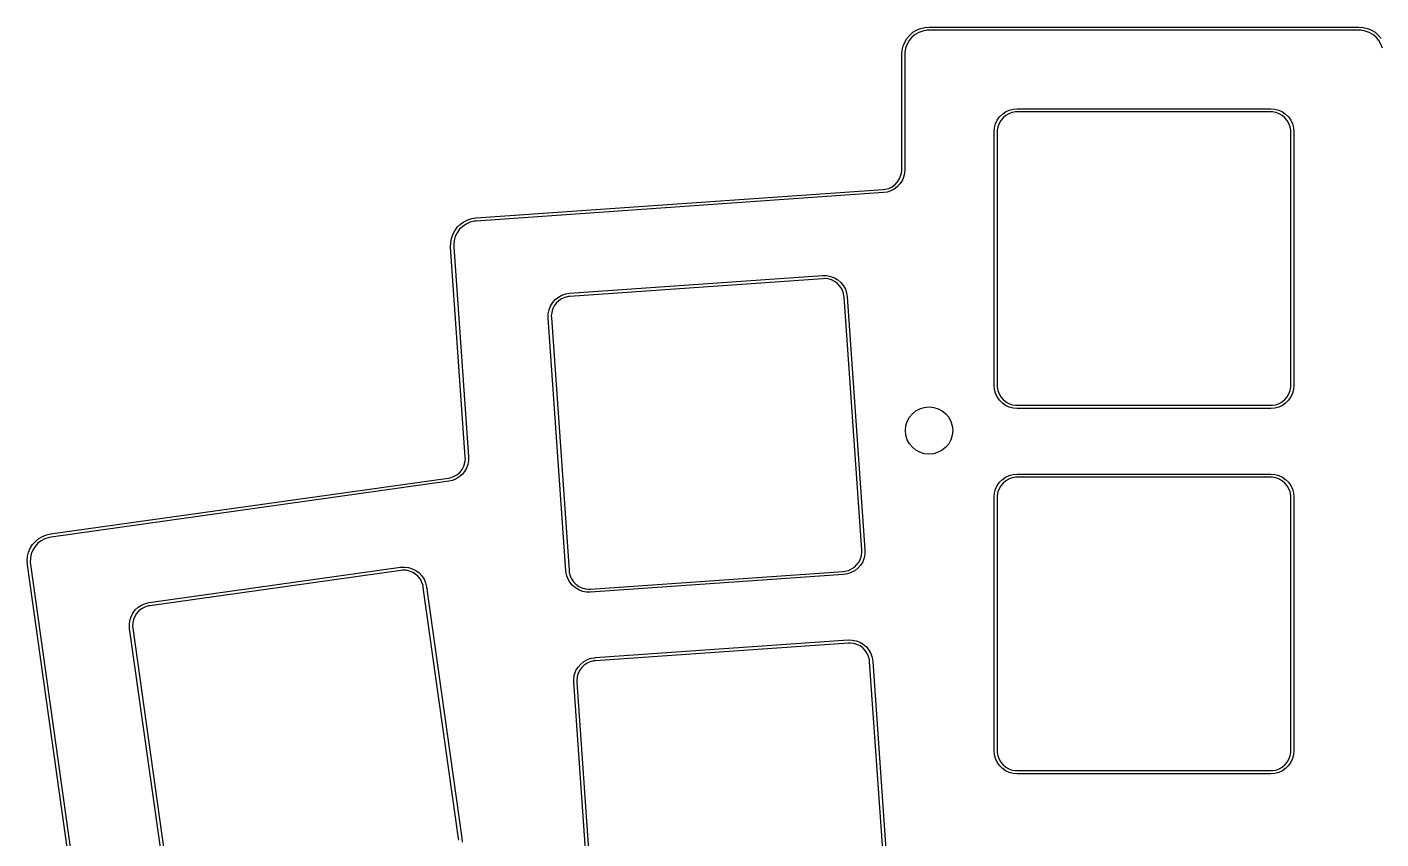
# Model space of a CAD drawing. Extents: x 33 to 165, y -128 to -28.
# Drawn here: x 32.8 to 95.8, y -65.6 to -27.9 of the extents above; entities that cross this region are included whole.
import ezdxf

# ---------------------------------------------------------------- set-up
doc = ezdxf.new("R2010")
doc.units = 0
doc.layers.add('BLACK', color=7, linetype='CONTINUOUS')

msp = doc.modelspace()

# ---------------------------------------------------------------- linework, layer by layer
at = {"layer": 'BLACK', "linetype": 'CONTINUOUS'}
for p, q in [((73.707542, -28.381136), (73.837476, -28.229)), ((73.940504, -28.332025), (73.813972, -28.482823)), ((73.837476, -28.229), (73.989608, -28.099062)), ((74.091298, -28.20549), (73.940504, -28.332025)), ((73.989608, -28.099062), (74.160193, -27.994521)), ((74.261773, -28.107059), (74.091298, -28.20549)), ((74.160193, -27.994521), (74.345031, -27.917951)), ((74.446749, -28.039725), (74.261773, -28.107059)), ((74.345031, -27.917951), (74.539571, -27.871236)), ((74.640607, -28.005533), (74.446749, -28.039725)), ((74.539571, -27.871236), (74.739023, -27.855528)), ((74.738703, -28.005528), (74.640607, -28.005533)), ((74.739028, -28.00556), (74.738703, -28.005528)), ((74.739023, -27.855528), (74.739024, -27.85556)), ((74.739024, -27.85556), (74.739028, -27.85556)), ((74.739028, -27.85556), (94.739028, -27.85556)), ((74.739032, -28.00556), (74.739028, -28.00556)), ((94.739026, -28.00556), (74.739032, -28.00556)), ((94.837451, -28.005562), (94.739026, -28.00556)), ((94.739028, -27.85556), (94.739029, -27.85556)), ((94.739029, -27.85556), (94.73903, -27.85556)), ((94.73903, -27.85556), (94.938482, -27.871261)), ((95.031309, -28.039748), (94.837451, -28.005562)), ((94.938482, -27.871261), (95.133024, -27.91797)), ((95.216286, -28.107077), (95.031309, -28.039748)), ((95.133024, -27.91797), (95.317863, -27.994535)), ((95.386762, -28.205502), (95.216286, -28.107077)), ((95.317863, -27.994535), (95.48845, -28.099071)), ((95.537558, -28.332034), (95.386762, -28.205502)), ((95.48845, -28.099071), (95.640585, -28.229006)), ((95.664091, -28.482828), (95.537558, -28.332034)), ((95.640585, -28.229006), (95.770521, -28.381139)), ((73.464028, -29.130557), (73.479731, -28.931105)), ((73.479731, -28.931105), (73.52644, -28.736563)), ((73.52644, -28.736563), (73.603006, -28.551723)), ((73.603006, -28.551723), (73.707542, -28.381136)), ((73.648218, -28.838278), (73.61403, -29.032137)), ((73.715547, -28.6533), (73.648218, -28.838278)), ((73.813972, -28.482823), (73.715547, -28.6533)), ((95.762519, -28.653304), (95.664091, -28.482828)), ((95.829849, -28.83828), (95.762519, -28.653304)), ((73.464028, -29.13056), (73.464028, -29.130557)), ((73.464028, -34.488677), (73.464028, -29.13056)), ((73.61403, -29.032137), (73.614028, -29.130557)), ((73.614028, -29.130557), (73.614028, -29.13056)), ((73.614028, -29.13056), (73.614028, -34.488675)), ((77.908062, -32.193062), (78.01554, -32.039565)), ((78.01554, -32.039565), (78.148039, -31.907062)), ((78.182466, -32.073987), (78.078429, -32.197976)), ((78.148039, -31.907062), (78.301532, -31.799579)), ((78.306452, -31.969946), (78.182466, -32.073987)), ((78.301532, -31.799579), (78.471356, -31.72038)), ((78.44662, -31.889013), (78.306452, -31.969946)), ((78.598711, -31.833648), (78.44662, -31.889013)), ((78.471356, -31.72038), (78.652353, -31.671872)), ((78.758106, -31.805533), (78.598711, -31.833648)), ((78.652353, -31.671872), (78.839023, -31.655528)), ((78.838703, -31.805528), (78.758106, -31.805533)), ((78.839028, -31.80556), (78.838703, -31.805528)), ((78.839023, -31.655528), (78.839023, -31.65556)), ((78.839023, -31.65556), (78.839024, -31.65556)), ((78.839024, -31.65556), (78.839028, -31.65556)), ((78.839028, -31.65556), (90.639028, -31.65556)), ((78.839033, -31.80556), (78.839028, -31.80556)), ((90.639026, -31.80556), (78.839033, -31.80556)), ((90.719953, -31.805561), (90.639026, -31.80556)), ((90.639028, -31.65556), (90.639029, -31.65556)), ((90.639029, -31.65556), (90.63903, -31.65556)), ((90.63903, -31.65556), (90.8257, -31.671896)), ((90.879348, -31.83367), (90.719953, -31.805561)), ((90.8257, -31.671896), (91.006698, -31.720398)), ((91.03144, -31.88903), (90.879348, -31.83367)), ((91.006698, -31.720398), (91.176525, -31.799591)), ((91.171609, -31.969958), (91.03144, -31.88903)), ((91.295597, -32.073995), (91.171609, -31.969958)), ((91.176525, -31.799591), (91.330021, -31.90707)), ((91.399636, -32.197982), (91.295597, -32.073995)), ((91.330021, -31.90707), (91.462522, -32.03957)), ((91.462522, -32.03957), (91.570003, -32.193064)), ((77.764028, -32.730557), (77.780366, -32.543887)), ((77.764028, -32.73056), (77.764028, -32.730557)), ((77.764028, -44.53056), (77.764028, -32.73056)), ((77.780366, -32.543887), (77.828868, -32.362888)), ((77.828868, -32.362888), (77.908062, -32.193062)), ((77.91403, -32.649635), (77.914028, -32.730557)), ((77.914028, -32.730557), (77.914028, -32.73056)), ((77.914028, -32.73056), (77.914028, -44.53056)), ((77.942141, -32.49024), (77.91403, -32.649635)), ((77.997501, -32.338147), (77.942141, -32.49024)), ((78.078429, -32.197976), (77.997501, -32.338147)), ((91.480566, -32.33815), (91.399636, -32.197982)), ((91.535927, -32.490242), (91.480566, -32.33815)), ((91.564038, -32.649636), (91.535927, -32.490242)), ((91.564028, -32.73056), (91.564039, -32.730438)), ((91.564028, -44.53056), (91.564028, -32.73056)), ((91.564039, -32.730438), (91.564038, -32.649636)), ((91.570003, -32.193064), (91.649198, -32.36289)), ((91.649198, -32.36289), (91.697702, -32.543887)), ((91.697702, -32.543887), (91.71404, -32.730557)), ((91.71404, -32.730557), (91.714028, -32.730557)), ((91.714028, -32.730557), (91.714028, -32.73056)), ((91.714028, -32.73056), (91.714028, -44.53056)), ((73.431682, -34.746747), (73.464151, -34.57572)), ((73.464028, -34.488678), (73.464028, -34.488677)), ((73.464028, -34.488679), (73.464028, -34.488678)), ((73.464151, -34.57572), (73.464028, -34.488679)), ((73.614028, -34.488675), (73.599116, -34.667129)), ((73.015868, -35.286186), (73.15626, -35.183254)), ((73.15626, -35.183254), (73.274986, -35.055942)), ((73.383569, -35.153788), (73.261437, -35.284752)), ((73.274986, -35.055942), (73.367881, -34.908717)), ((73.367881, -34.908717), (73.431682, -34.746747)), ((73.482265, -35.004365), (73.383569, -35.153788)), ((73.554785, -34.84063), (73.482265, -35.004365)), ((73.599116, -34.667129), (73.554785, -34.84063)), ((53.659457, -36.736124), (72.603553, -35.411424)), ((72.614008, -35.561058), (53.669914, -36.885759)), ((72.603553, -35.411424), (72.603555, -35.411424)), ((72.603554, -35.411379), (72.690392, -35.405435)), ((72.603558, -35.411423), (72.603554, -35.411379)), ((72.603555, -35.411424), (72.603558, -35.411423)), ((72.61401, -35.561059), (72.614008, -35.561058)), ((72.614016, -35.561058), (72.614009, -35.561058)), ((72.614009, -35.561058), (72.61401, -35.561059)), ((72.616932, -35.560563), (72.614016, -35.561058)), ((72.790987, -35.533699), (72.616932, -35.560563)), ((72.690392, -35.405435), (72.858741, -35.361123)), ((72.960977, -35.477381), (72.790987, -35.533699)), ((72.858741, -35.361123), (73.015868, -35.286186)), ((73.119257, -35.393624), (72.960977, -35.477381)), ((73.261437, -35.284752), (73.119257, -35.393624)), ((52.786135, -37.171558), (52.928838, -37.031332)), ((53.037699, -37.130414), (52.896096, -37.26715)), ((52.928838, -37.031332), (53.091722, -36.915158)), ((53.200896, -37.020346), (53.037699, -37.130414)), ((53.091722, -36.915158), (53.270775, -36.825897)), ((53.380728, -36.940292), (53.200896, -37.020346)), ((53.270775, -36.825897), (53.461587, -36.765746)), ((53.571729, -36.892682), (53.380728, -36.940292)), ((53.461587, -36.765746), (53.656254, -36.736666)), ((53.669913, -36.885823), (53.571729, -36.892682)), ((53.656254, -36.736666), (53.65945, -36.736125)), ((53.65945, -36.736125), (53.659456, -36.736124)), ((53.659456, -36.736124), (53.659457, -36.736124)), ((53.66991, -36.885758), (53.669908, -36.88576)), ((53.669908, -36.88576), (53.669913, -36.885823)), ((53.669914, -36.885759), (53.66991, -36.885758)), ((52.478239, -37.896898), (52.511259, -37.699573)), ((52.511259, -37.699573), (52.574742, -37.509843)), ((52.574742, -37.509843), (52.667126, -37.332382)), ((52.639838, -37.792542), (52.619264, -37.98831)), ((52.694096, -37.603322), (52.639838, -37.792542)), ((52.667126, -37.332382), (52.786135, -37.171558)), ((52.780389, -37.426399), (52.694096, -37.603322)), ((52.896096, -37.26715), (52.780389, -37.426399)), ((52.476496, -38.096957), (52.478239, -37.896898)), ((52.476496, -38.096958), (52.476496, -38.096957)), ((53.159335, -47.862016), (52.476496, -38.096958)), ((52.619264, -37.98831), (52.626131, -38.086493)), ((52.626131, -38.086493), (52.62613, -38.086493)), ((52.62613, -38.086493), (52.62613, -38.086494)), ((52.62613, -38.086494), (53.30897, -47.851559)), ((58.014538, -40.240865), (69.785791, -39.41774)), ((69.796257, -39.567374), (58.025001, -40.3905)), ((69.785791, -39.41774), (69.785792, -39.41774)), ((69.785792, -39.41774), (69.785793, -39.41774)), ((69.785793, -39.41774), (69.785794, -39.41774)), ((69.785794, -39.41774), (69.973149, -39.421007)), ((69.796258, -39.567374), (69.796257, -39.567373)), ((69.796257, -39.567373), (69.796257, -39.567374)), ((69.876988, -39.561728), (69.796258, -39.567374)), ((70.037957, -39.578644), (69.876988, -39.561728)), ((69.973149, -39.421007), (70.157093, -39.45676)), ((70.193542, -39.623256), (70.037957, -39.578644)), ((70.157093, -39.45676), (70.332034, -39.523911)), ((70.339016, -39.694207), (70.193542, -39.623256)), ((70.332034, -39.523911), (70.492656, -39.620422)), ((70.492656, -39.620422), (70.634078, -39.743358)), ((57.652274, -40.331157), (57.829454, -40.270151)), ((57.829454, -40.270151), (58.014537, -40.24084)), ((58.014537, -40.24084), (58.014538, -40.240865)), ((70.469959, -39.789342), (70.339016, -39.694207)), ((70.582393, -39.905771), (70.469959, -39.789342)), ((70.6729, -40.039955), (70.582393, -39.905771)), ((70.634078, -39.743358), (70.752003, -39.888985)), ((70.73873, -40.187818), (70.6729, -40.039955)), ((70.777884, -40.344865), (70.73873, -40.187818)), ((70.752003, -39.888985), (70.842848, -40.052877)), ((70.842848, -40.052877), (70.903853, -40.230055)), ((70.903853, -40.230055), (70.933158, -40.415104)), ((57.056156, -41.016931), (57.123305, -40.841986)), ((57.123305, -40.841986), (57.219814, -40.68136)), ((57.219814, -40.68136), (57.342751, -40.539933)), ((57.293601, -40.834999), (57.222651, -40.980477)), ((57.388736, -40.704052), (57.293601, -40.834999)), ((57.342751, -40.539933), (57.488379, -40.422005)), ((57.505166, -40.591615), (57.388736, -40.704052)), ((57.488379, -40.422005), (57.652274, -40.331157)), ((57.639351, -40.501106), (57.505166, -40.591615)), ((57.787216, -40.435273), (57.639351, -40.501106)), ((57.944266, -40.396119), (57.787216, -40.435273)), ((58.024743, -40.390492), (57.944266, -40.396119)), ((58.024998, -40.390499), (58.024743, -40.390492)), ((58.024999, -40.3905), (58.024998, -40.390499)), ((58.025001, -40.3905), (58.024999, -40.390499)), ((58.024999, -40.390499), (58.024999, -40.3905)), ((70.783528, -40.425595), (70.777884, -40.344865)), ((70.783529, -40.425595), (70.783528, -40.425595)), ((70.783529, -40.425597), (70.783529, -40.425595)), ((71.606655, -52.196852), (70.783529, -40.425597)), ((70.933158, -40.415104), (70.933163, -40.415133)), ((70.933163, -40.415133), (71.756289, -52.186388)), ((57.017145, -41.388231), (57.020407, -41.200878)), ((57.017145, -41.388236), (57.017145, -41.388231)), ((57.840271, -53.159492), (57.017145, -41.388236)), ((57.020407, -41.200878), (57.056156, -41.016931)), ((57.178043, -41.136066), (57.161131, -41.297037)), ((57.161131, -41.297037), (57.166779, -41.377769)), ((57.166779, -41.377769), (57.166778, -41.37777)), ((57.166778, -41.37777), (57.166779, -41.377772)), ((57.166779, -41.377772), (57.989905, -53.149028)), ((57.222651, -40.980477), (57.178043, -41.136066)), ((77.764137, -44.531671), (77.764028, -44.53056)), ((77.780365, -44.71723), (77.764137, -44.531671)), ((77.828859, -44.898233), (77.780365, -44.71723)), ((77.914028, -44.53056), (77.914028, -44.530563)), ((77.914028, -44.530563), (77.91404, -44.530563)), ((77.91404, -44.530563), (77.914037, -44.61149)), ((77.914037, -44.61149), (77.942138, -44.770886)), ((91.53593, -44.770884), (91.564031, -44.611489)), ((91.564028, -44.530562), (91.564028, -44.53056)), ((91.564028, -44.530563), (91.564028, -44.530562)), ((91.564031, -44.611489), (91.564028, -44.530563)), ((91.697703, -44.71723), (91.649207, -44.898232)), ((91.714025, -44.530583), (91.697703, -44.71723)), ((91.714028, -44.53056), (91.714025, -44.530583)), ((77.908048, -45.068064), (77.828859, -44.898233)), ((78.015526, -45.221563), (77.908048, -45.068064)), ((77.942138, -44.770886), (77.997491, -44.92298)), ((77.997491, -44.92298), (78.078416, -45.063151)), ((78.148027, -45.354066), (78.015526, -45.221563)), ((78.078416, -45.063151), (78.182452, -45.18714)), ((78.301525, -45.461546), (78.148027, -45.354066)), ((78.182452, -45.18714), (78.306439, -45.291178)), ((78.306439, -45.291178), (78.44661, -45.372104)), ((91.03145, -45.372087), (91.171622, -45.291166)), ((91.171622, -45.291166), (91.295611, -45.187132)), ((91.330032, -45.354058), (91.176532, -45.461534)), ((91.295611, -45.187132), (91.399649, -45.063146)), ((91.462536, -45.221558), (91.330032, -45.354058)), ((91.399649, -45.063146), (91.480575, -44.922977)), ((91.570016, -45.068062), (91.462536, -45.221558)), ((91.480575, -44.922977), (91.53593, -44.770884)), ((91.649207, -44.898232), (91.570016, -45.068062)), ((78.471355, -45.540737), (78.301525, -45.461546)), ((78.44661, -45.372104), (78.598703, -45.427459)), ((78.652357, -45.589233), (78.471355, -45.540737)), ((78.598703, -45.427459), (78.758099, -45.455562)), ((78.839012, -45.605558), (78.652357, -45.589233)), ((78.758099, -45.455562), (78.839026, -45.45556)), ((78.839028, -45.60556), (78.839012, -45.605558)), ((78.839026, -45.45556), (78.839028, -45.45556)), ((78.839028, -45.45556), (90.639028, -45.45556)), ((78.83903, -45.60556), (78.839028, -45.60556)), ((90.639023, -45.60556), (78.83903, -45.60556)), ((90.639028, -45.60556), (90.639023, -45.60556)), ((90.639028, -45.45556), (90.639031, -45.45556)), ((90.64196, -45.605271), (90.639028, -45.60556)), ((90.639031, -45.45556), (90.639033, -45.45556)), ((90.639033, -45.45556), (90.639033, -45.455528)), ((90.639033, -45.455528), (90.71996, -45.455533)), ((90.825696, -45.589209), (90.64196, -45.605271)), ((90.71996, -45.455533), (90.879356, -45.427437)), ((91.006699, -45.540719), (90.825696, -45.589209)), ((90.879356, -45.427437), (91.03145, -45.372087)), ((91.176532, -45.461534), (91.006699, -45.540719)), ((53.159335, -47.862019), (53.159335, -47.862016)), ((53.165524, -47.948841), (53.159335, -47.862019)), ((53.30897, -47.851563), (53.306531, -48.030621)), ((53.30897, -47.851559), (53.308969, -47.85156)), ((53.308969, -47.85156), (53.308971, -47.851563)), ((53.308971, -47.851563), (53.30897, -47.851563)), ((52.900753, -48.576388), (53.010306, -48.441096)), ((53.010306, -48.441096), (53.092705, -48.287746)), ((53.092705, -48.287746), (53.145057, -48.121719)), ((53.213481, -48.375183), (53.125451, -48.531127)), ((53.145057, -48.121719), (53.165524, -47.948841)), ((53.274404, -48.20679), (53.213481, -48.375183)), ((53.306531, -48.030621), (53.274404, -48.20679)), ((33.865844, -51.442478), (52.365324, -48.842546)), ((52.3862, -48.991086), (33.88672, -51.591018)), ((52.365324, -48.842546), (52.365585, -48.842535)), ((52.365585, -48.842535), (52.451533, -48.830572)), ((52.386204, -48.991084), (52.3862, -48.991086)), ((52.386206, -48.991085), (52.386204, -48.991084)), ((52.38621, -48.99111), (52.386206, -48.991085)), ((52.560846, -48.951491), (52.38621, -48.99111)), ((52.451533, -48.830572), (52.616376, -48.774603)), ((52.726484, -48.883434), (52.560846, -48.951491)), ((52.616376, -48.774603), (52.767888, -48.688872)), ((52.878528, -48.788827), (52.726484, -48.883434)), ((52.767888, -48.688872), (52.900753, -48.576388)), ((53.012758, -48.670295), (52.878528, -48.788827)), ((53.125451, -48.531127), (53.012758, -48.670295)), ((77.908062, -49.193062), (78.01554, -49.039565)), ((78.01554, -49.039565), (78.148039, -48.907062)), ((78.182466, -49.073987), (78.078429, -49.197976)), ((78.148039, -48.907062), (78.301532, -48.799579)), ((78.306452, -48.969946), (78.182466, -49.073987)), ((78.301532, -48.799579), (78.471356, -48.72038)), ((78.44662, -48.889013), (78.306452, -48.969946)), ((78.598711, -48.833648), (78.44662, -48.889013)), ((78.471356, -48.72038), (78.652353, -48.671872)), ((78.758106, -48.805533), (78.598711, -48.833648)), ((78.652353, -48.671872), (78.839023, -48.655528)), ((78.838703, -48.805528), (78.758106, -48.805533)), ((78.839028, -48.80556), (78.838703, -48.805528)), ((78.839023, -48.655528), (78.839023, -48.65556)), ((78.839023, -48.65556), (78.839024, -48.65556)), ((78.839024, -48.65556), (78.839028, -48.65556)), ((78.839028, -48.65556), (90.639028, -48.65556)), ((78.839033, -48.80556), (78.839028, -48.80556)), ((90.639026, -48.80556), (78.839033, -48.80556)), ((90.719953, -48.805561), (90.639026, -48.80556)), ((90.639028, -48.65556), (90.639029, -48.65556)), ((90.639029, -48.65556), (90.63903, -48.65556)), ((90.63903, -48.65556), (90.8257, -48.671896)), ((90.879348, -48.83367), (90.719953, -48.805561)), ((90.8257, -48.671896), (91.006698, -48.720398)), ((91.03144, -48.88903), (90.879348, -48.83367)), ((91.006698, -48.720398), (91.176525, -48.799591)), ((91.171609, -48.969958), (91.03144, -48.88903)), ((91.295597, -49.073995), (91.171609, -48.969958)), ((91.176525, -48.799591), (91.330021, -48.90707)), ((91.399636, -49.197982), (91.295597, -49.073995)), ((91.330021, -48.90707), (91.462522, -49.03957)), ((91.462522, -49.03957), (91.570003, -49.193064)), ((77.764028, -49.730557), (77.780366, -49.543887)), ((77.764028, -49.73056), (77.764028, -49.730557)), ((77.764028, -61.53056), (77.764028, -49.73056)), ((77.780366, -49.543887), (77.828868, -49.362888)), ((77.828868, -49.362888), (77.908062, -49.193062)), ((77.91403, -49.649635), (77.914028, -49.730557)), ((77.914028, -49.730557), (77.914028, -49.73056)), ((77.914028, -49.73056), (77.914028, -61.53056)), ((77.942141, -49.49024), (77.91403, -49.649635)), ((77.997501, -49.338147), (77.942141, -49.49024)), ((78.078429, -49.197976), (77.997501, -49.338147)), ((91.480566, -49.33815), (91.399636, -49.197982)), ((91.535927, -49.490242), (91.480566, -49.33815)), ((91.564038, -49.649636), (91.535927, -49.490242)), ((91.564028, -49.73056), (91.564039, -49.730438)), ((91.564028, -61.53056), (91.564028, -49.73056)), ((91.564039, -49.730438), (91.564038, -49.649636)), ((91.570003, -49.193064), (91.649198, -49.36289)), ((91.649198, -49.36289), (91.697702, -49.543887)), ((91.697702, -49.543887), (91.71404, -49.730557)), ((91.71404, -49.730557), (91.714028, -49.730557)), ((91.714028, -49.730557), (91.714028, -49.73056)), ((91.714028, -49.73056), (91.714028, -61.53056)), ((33.311991, -51.660673), (33.484376, -51.559132)), ((33.484376, -51.559132), (33.670522, -51.485806)), ((33.789259, -51.604742), (33.602046, -51.665571)), ((33.670522, -51.485806), (33.86038, -51.443714)), ((33.886724, -51.591043), (33.789259, -51.604742)), ((33.86038, -51.443714), (33.86165, -51.443189)), ((33.86165, -51.443189), (33.863634, -51.442993)), ((33.863634, -51.442993), (33.864601, -51.442779)), ((33.864601, -51.442779), (33.865844, -51.442478)), ((33.88672, -51.591018), (33.886724, -51.591043)), ((32.837765, -52.289979), (32.917545, -52.106506)), ((32.917545, -52.106506), (33.025043, -51.937772)), ((33.037091, -52.192393), (32.963348, -52.374905)), ((33.025043, -51.937772), (33.157613, -51.787931)), ((33.141406, -52.025459), (33.037091, -52.192393)), ((33.273123, -51.879175), (33.141406, -52.025459)), ((33.157613, -51.787931), (33.311991, -51.660673)), ((33.428241, -51.757985), (33.273123, -51.879175)), ((33.602046, -51.665571), (33.428241, -51.757985)), ((71.595386, -52.438546), (71.612301, -52.277582)), ((71.612301, -52.277582), (71.606654, -52.196854)), ((71.606654, -52.196854), (71.606655, -52.196854)), ((71.606655, -52.196854), (71.606655, -52.196852)), ((71.756286, -52.186482), (71.753022, -52.373741)), ((71.756289, -52.186388), (71.756286, -52.186482)), ((32.768489, -52.682819), (32.787669, -52.483673)), ((32.780697, -52.882509), (32.768489, -52.682819)), ((32.780698, -52.882516), (32.780697, -52.882509)), ((40.156872, -105.366723), (32.780698, -52.882516)), ((32.787669, -52.483673), (32.837765, -52.289979)), ((32.922417, -52.567449), (32.915543, -52.764176)), ((32.915543, -52.764176), (32.929237, -52.861637)), ((32.963348, -52.374905), (32.922417, -52.567449)), ((32.929237, -52.861637), (32.929238, -52.86164)), ((32.929238, -52.86164), (40.305412, -105.345847)), ((71.268256, -52.982961), (71.384686, -52.870534)), ((71.384686, -52.870534), (71.479822, -52.739596)), ((71.553605, -52.893236), (71.430666, -53.034653)), ((71.479822, -52.739596), (71.550774, -52.594127)), ((71.550774, -52.594127), (71.595386, -52.438546)), ((71.650117, -52.732619), (71.553605, -52.893236)), ((71.71727, -52.557682), (71.650117, -52.732619)), ((71.753022, -52.373741), (71.71727, -52.557682)), ((38.454801, -54.634886), (50.139959, -52.992645)), ((50.16084, -53.141185), (38.475677, -54.783427)), ((50.139959, -52.992645), (50.139961, -52.992645)), ((50.139961, -52.992645), (50.327089, -52.982833)), ((50.160841, -53.141184), (50.16084, -53.141185)), ((50.160843, -53.141185), (50.160841, -53.141184)), ((50.240981, -53.12992), (50.160843, -53.141185)), ((50.402734, -53.135565), (50.240981, -53.12992)), ((50.327089, -52.982833), (50.513077, -53.005666)), ((50.56105, -53.169214), (50.402734, -53.135565)), ((50.513077, -53.005666), (50.692275, -53.060451)), ((50.711116, -53.229845), (50.56105, -53.169214)), ((50.692275, -53.060451), (50.859235, -53.145524)), ((50.848373, -53.315616), (50.711116, -53.229845)), ((50.96865, -53.423919), (50.848373, -53.315616)), ((50.859235, -53.145524), (51.008885, -53.258298)), ((51.068291, -53.551464), (50.96865, -53.423919)), ((51.008885, -53.258298), (51.136676, -53.395347)), ((51.136676, -53.395347), (51.238726, -53.552506)), ((57.840227, -53.159502), (57.840271, -53.159499)), ((57.869558, -53.344576), (57.840227, -53.159502)), ((57.840271, -53.159496), (57.840271, -53.159492)), ((57.840271, -53.159499), (57.840271, -53.159496)), ((57.930577, -53.521747), (57.869558, -53.344576)), ((58.021432, -53.685631), (57.930577, -53.521747)), ((57.989905, -53.149028), (57.989892, -53.149472)), ((57.989892, -53.149472), (57.995513, -53.229754)), ((57.995513, -53.229754), (58.034683, -53.386798)), ((58.034683, -53.386798), (58.100525, -53.534657)), ((58.100525, -53.534657), (58.19104, -53.668836)), ((58.977183, -54.007249), (70.748432, -53.184124)), ((70.758887, -53.333758), (58.987641, -54.156884)), ((70.748432, -53.184124), (70.748436, -53.184124)), ((70.748435, -53.184062), (70.829163, -53.178424)), ((70.748439, -53.184123), (70.748435, -53.184062)), ((70.748436, -53.184124), (70.748439, -53.184123)), ((70.758889, -53.333759), (70.758887, -53.333758)), ((70.758896, -53.333758), (70.758888, -53.333758)), ((70.758888, -53.333758), (70.758889, -53.333759)), ((70.764458, -53.332814), (70.758896, -53.333758)), ((70.943963, -53.3044), (70.764458, -53.332814)), ((70.829163, -53.178424), (70.986209, -53.13928)), ((71.121142, -53.243406), (70.943963, -53.3044)), ((70.986209, -53.13928), (71.134071, -53.073459)), ((71.285037, -53.15257), (71.121142, -53.243406)), ((71.134071, -53.073459), (71.268256, -52.982961)), ((71.430666, -53.034653), (71.285037, -53.15257)), ((51.144268, -53.694375), (51.068291, -53.551464)), ((51.194273, -53.848309), (51.144268, -53.694375)), ((51.20553, -53.928448), (51.194273, -53.848309)), ((51.205572, -53.928442), (51.20553, -53.928448)), ((51.205572, -53.928443), (51.205572, -53.928442)), ((51.205573, -53.928448), (51.205572, -53.928443)), ((52.847815, -65.613605), (51.205573, -53.928448)), ((51.238726, -53.552506), (51.311933, -53.724999)), ((51.311933, -53.724999), (51.353195, -53.903786)), ((51.353195, -53.903786), (51.354113, -53.907572)), ((51.354113, -53.907572), (52.996356, -65.592735)), ((58.139362, -53.831251), (58.021432, -53.685631)), ((58.280785, -53.954182), (58.139362, -53.831251)), ((58.19104, -53.668836), (58.303478, -53.785262)), ((58.441405, -54.050691), (58.280785, -53.954182)), ((58.303478, -53.785262), (58.434423, -53.880396)), ((58.434423, -53.880396), (58.579898, -53.95135)), ((58.616342, -54.117845), (58.441405, -54.050691)), ((58.579898, -53.95135), (58.735482, -53.995966)), ((58.800282, -54.153605), (58.616342, -54.117845)), ((58.735482, -53.995966), (58.89645, -54.012891)), ((58.987637, -54.156884), (58.800282, -54.153605)), ((58.89645, -54.012891), (58.977181, -54.007249)), ((58.977181, -54.007249), (58.977183, -54.007249)), ((58.987639, -54.156883), (58.987637, -54.156885)), ((58.987637, -54.156885), (58.987637, -54.156884)), ((58.987641, -54.156884), (58.987639, -54.156883)), ((37.942567, -54.852298), (38.099723, -54.750239)), ((38.099723, -54.750239), (38.272214, -54.677021)), ((38.395533, -54.794673), (38.241599, -54.844688)), ((38.272214, -54.677021), (38.454799, -54.634869)), ((38.475501, -54.783434), (38.395533, -54.794673)), ((38.454799, -54.634869), (38.454801, -54.634886)), ((38.475677, -54.783427), (38.475501, -54.783434)), ((37.552896, -55.475916), (37.60768, -55.296716)), ((37.60768, -55.296716), (37.69275, -55.129751)), ((37.716444, -55.427941), (37.682795, -55.58626)), ((37.69275, -55.129751), (37.805521, -54.980096)), ((37.777074, -55.27787), (37.716444, -55.427941)), ((37.862843, -55.140607), (37.777074, -55.27787)), ((37.805521, -54.980096), (37.942567, -54.852298)), ((37.971145, -55.020324), (37.862843, -55.140607)), ((38.098689, -54.920675), (37.971145, -55.020324)), ((38.241599, -54.844688), (38.098689, -54.920675)), ((37.530063, -55.661907), (37.552896, -55.475916)), ((37.53987, -55.848953), (37.530063, -55.661907)), ((37.539874, -55.849036), (37.53987, -55.848953)), ((39.182116, -67.5342), (37.539874, -55.849036)), ((37.682795, -55.58626), (37.67715, -55.748018)), ((37.67715, -55.748018), (37.688414, -55.828158)), ((37.688414, -55.828158), (37.688414, -55.82816)), ((37.688414, -55.82816), (39.330656, -67.513324)), ((59.200404, -57.199454), (70.971653, -56.376329)), ((70.98211, -56.525963), (59.210861, -57.349089)), ((70.971653, -56.376329), (70.971654, -56.376329)), ((70.971654, -56.376329), (70.971657, -56.376328)), ((70.971657, -56.376328), (70.971657, -56.376329)), ((70.971657, -56.376329), (71.159012, -56.379607)), ((70.982113, -56.525964), (70.98211, -56.525963)), ((71.062844, -56.520322), (70.982113, -56.525964)), ((71.223812, -56.537246), (71.062844, -56.520322)), ((71.159012, -56.379607), (71.342952, -56.415366)), ((71.379396, -56.581862), (71.223812, -56.537246)), ((71.342952, -56.415366), (71.517889, -56.48252)), ((71.524871, -56.652815), (71.379396, -56.581862)), ((71.517889, -56.48252), (71.678509, -56.579029)), ((71.655816, -56.747949), (71.524871, -56.652815)), ((71.678509, -56.579029), (71.819932, -56.701961)), ((58.674251, -57.38063), (58.838146, -57.289791)), ((58.838146, -57.289791), (59.015326, -57.228796)), ((59.015326, -57.228796), (59.196627, -57.200094)), ((59.196627, -57.200094), (59.200397, -57.199455)), ((59.200397, -57.199455), (59.200403, -57.199454)), ((59.200403, -57.199454), (59.200404, -57.199454)), ((71.768253, -56.864375), (71.655816, -56.747949)), ((71.858767, -56.998556), (71.768253, -56.864375)), ((71.819932, -56.701961), (71.937861, -56.847582)), ((71.924608, -57.146414), (71.858767, -56.998556)), ((71.963776, -57.303459), (71.924608, -57.146414)), ((71.937861, -56.847582), (72.028715, -57.011467)), ((71.969399, -57.383801), (71.963776, -57.303459)), ((72.028715, -57.011467), (72.089733, -57.188638)), ((72.089733, -57.188638), (72.119061, -57.373712)), ((58.24202, -57.975528), (58.309172, -57.800589)), ((58.309172, -57.800589), (58.405683, -57.639969)), ((58.408516, -57.93908), (58.363905, -58.094663)), ((58.405683, -57.639969), (58.528622, -57.49855)), ((58.479467, -57.793608), (58.408516, -57.93908)), ((58.574603, -57.662669), (58.479467, -57.793608)), ((58.528622, -57.49855), (58.674251, -57.38063)), ((58.691033, -57.55024), (58.574603, -57.662669)), ((58.825218, -57.459739), (58.691033, -57.55024)), ((58.973081, -57.393916), (58.825218, -57.459739)), ((59.130128, -57.354771), (58.973081, -57.393916)), ((59.210857, -57.349132), (59.130128, -57.354771)), ((59.210857, -57.349088), (59.210855, -57.34909)), ((59.210855, -57.34909), (59.210857, -57.349132)), ((59.210861, -57.349089), (59.210857, -57.349088)), ((71.969389, -57.384185), (71.969399, -57.383801)), ((72.792515, -69.155441), (71.969389, -57.384185)), ((72.119023, -57.373715), (72.119022, -57.373717)), ((72.119022, -57.373717), (72.119023, -57.373721)), ((72.119061, -57.373712), (72.119023, -57.373715)), ((72.119023, -57.373721), (72.942148, -69.144974)), ((58.203005, -58.346825), (58.203007, -58.346728)), ((59.026131, -70.11808), (58.203005, -58.346825)), ((58.203007, -58.346728), (58.206269, -58.159471)), ((58.206269, -58.159471), (58.24202, -57.975528)), ((58.363905, -58.094663), (58.346992, -58.255629)), ((58.346992, -58.255629), (58.35264, -58.336358)), ((58.352639, -58.336358), (58.352638, -58.336359)), ((58.352638, -58.336359), (58.352639, -58.336361)), ((58.35264, -58.336358), (58.352639, -58.336358)), ((58.352639, -58.336361), (59.175765, -70.107617)), ((77.764137, -61.531671), (77.764028, -61.53056)), ((77.780365, -61.71723), (77.764137, -61.531671)), ((77.828859, -61.898233), (77.780365, -61.71723)), ((77.914028, -61.53056), (77.914028, -61.530563)), ((77.914028, -61.530563), (77.91404, -61.530563)), ((77.91404, -61.530563), (77.914037, -61.61149)), ((77.914037, -61.61149), (77.942138, -61.770886)), ((91.53593, -61.770884), (91.564031, -61.611489)), ((91.564028, -61.530562), (91.564028, -61.53056)), ((91.564028, -61.530563), (91.564028, -61.530562)), ((91.564031, -61.611489), (91.564028, -61.530563)), ((91.697703, -61.71723), (91.649207, -61.898232)), ((91.714025, -61.530583), (91.697703, -61.71723)), ((91.714028, -61.53056), (91.714025, -61.530583)), ((77.908048, -62.068064), (77.828859, -61.898233)), ((78.015526, -62.221563), (77.908048, -62.068064)), ((77.942138, -61.770886), (77.997491, -61.92298)), ((77.997491, -61.92298), (78.078416, -62.063151)), ((78.148027, -62.354066), (78.015526, -62.221563)), ((78.078416, -62.063151), (78.182452, -62.18714)), ((78.301525, -62.461546), (78.148027, -62.354066)), ((78.182452, -62.18714), (78.306439, -62.291178)), ((78.306439, -62.291178), (78.44661, -62.372104)), ((91.03145, -62.372087), (91.171622, -62.291166)), ((91.171622, -62.291166), (91.295611, -62.187132)), ((91.330032, -62.354058), (91.176532, -62.461534)), ((91.295611, -62.187132), (91.399649, -62.063146)), ((91.462536, -62.221558), (91.330032, -62.354058)), ((91.399649, -62.063146), (91.480575, -61.922977)), ((91.570016, -62.068062), (91.462536, -62.221558)), ((91.480575, -61.922977), (91.53593, -61.770884)), ((91.649207, -61.898232), (91.570016, -62.068062)), ((78.471355, -62.540737), (78.301525, -62.461546)), ((78.44661, -62.372104), (78.598703, -62.427459)), ((78.652357, -62.589233), (78.471355, -62.540737)), ((78.598703, -62.427459), (78.758099, -62.455562)), ((78.839012, -62.605558), (78.652357, -62.589233)), ((78.758099, -62.455562), (78.839026, -62.45556)), ((78.839028, -62.60556), (78.839012, -62.605558)), ((78.839026, -62.45556), (78.839028, -62.45556)), ((78.839028, -62.45556), (90.639028, -62.45556)), ((78.83903, -62.60556), (78.839028, -62.60556)), ((90.639023, -62.60556), (78.83903, -62.60556)), ((90.639028, -62.60556), (90.639023, -62.60556)), ((90.639028, -62.45556), (90.639031, -62.45556)), ((90.64196, -62.605271), (90.639028, -62.60556)), ((90.639031, -62.45556), (90.639033, -62.45556)), ((90.639033, -62.45556), (90.639033, -62.455528)), ((90.639033, -62.455528), (90.71996, -62.455533)), ((90.825696, -62.589209), (90.64196, -62.605271)), ((90.71996, -62.455533), (90.879356, -62.427437)), ((91.006699, -62.540719), (90.825696, -62.589209)), ((90.879356, -62.427437), (91.03145, -62.372087)), ((91.176532, -62.461534), (91.006699, -62.540719)), ((52.847815, -65.613606), (52.847815, -65.613605)), ((52.859074, -65.693747), (52.847815, -65.613606)), ((52.996356, -65.592735), (52.996356, -65.592738)), ((52.996356, -65.592738), (52.996357, -65.59274)), ((52.996357, -65.59274), (52.996356, -65.59274)), ((52.996356, -65.59274), (53.006153, -65.779867))]:
    msp.add_line(p, q, dxfattribs=at)
at = {"layer": 'BLACK'}
msp.add_circle((74.739028, -46.63056), 1.1, dxfattribs=at)
at = {"layer": 'WHITE'}
msp.add_circle((74.739028, -46.63056), 1.099999, dxfattribs=at)

doc.saveas('drawing.dxf')
